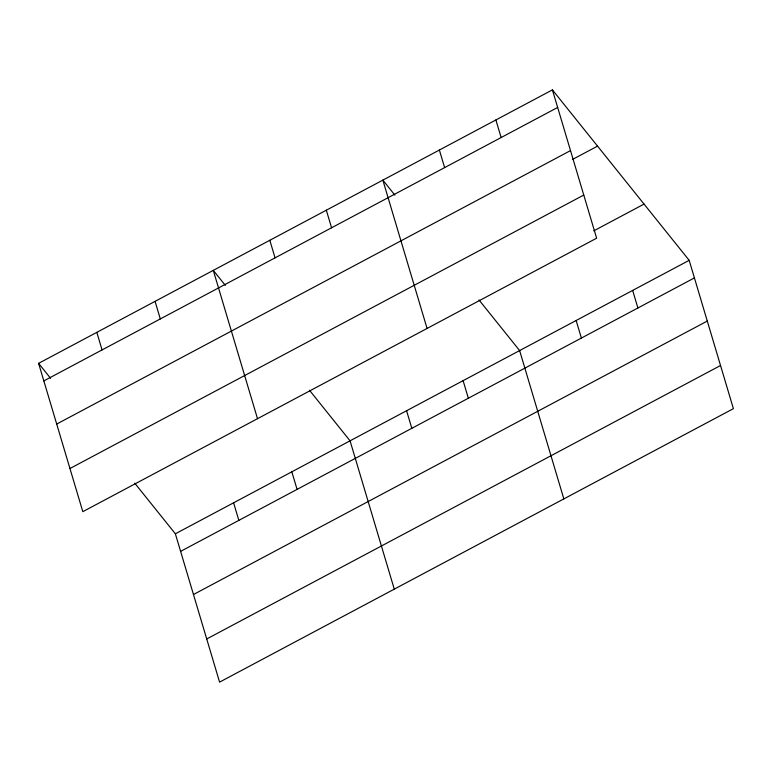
<?xml version="1.0" encoding="UTF-8"?>
<svg xmlns="http://www.w3.org/2000/svg" width="772" height="772" viewBox="0 0 772 772"><rect width="100%" height="100%" fill="white"/><g stroke="black" fill="none" stroke-linecap="round" stroke-linejoin="round"><path stroke-width="1.16" d="M552.414 89.88L596.631 238.201L82.816 511.662L38.6 363.342L552.414 89.88L689.184 260.338L733.4 408.658L219.586 682.12L175.369 533.799L134.753 483.175M43.84 380.914L557.654 107.453M56.703 424.06L570.518 150.598M572.428 159.505L597.547 146.13M69.953 468.517L583.767 195.055M593.813 230.828L644.051 204.088M175.369 533.799L689.184 260.338M180.609 551.372L694.424 277.901M193.473 594.517L707.287 321.055M206.722 638.965L720.537 365.503M394.888 195.123L382.854 180.127L427.07 328.447M479.007 299.951L519.624 350.575L563.84 498.895M225.337 285.37L213.294 270.374L257.51 418.685M309.447 390.198L350.063 440.822L394.28 589.142M38.6 363.342L50.634 378.348M632.664 290.417L637.904 307.989M576.144 320.496L581.384 338.068M495.894 119.969L501.134 137.532M439.374 150.048L444.614 167.611M463.103 380.654L468.343 398.227M406.583 410.743L411.823 428.306M326.334 210.206L331.574 227.779M269.814 240.285L275.054 257.858M291.835 471.817L297.075 489.38M233.598 502.804L238.838 520.376M155.066 301.36L160.306 318.933M96.828 332.356L102.068 349.928"/></g></svg>
